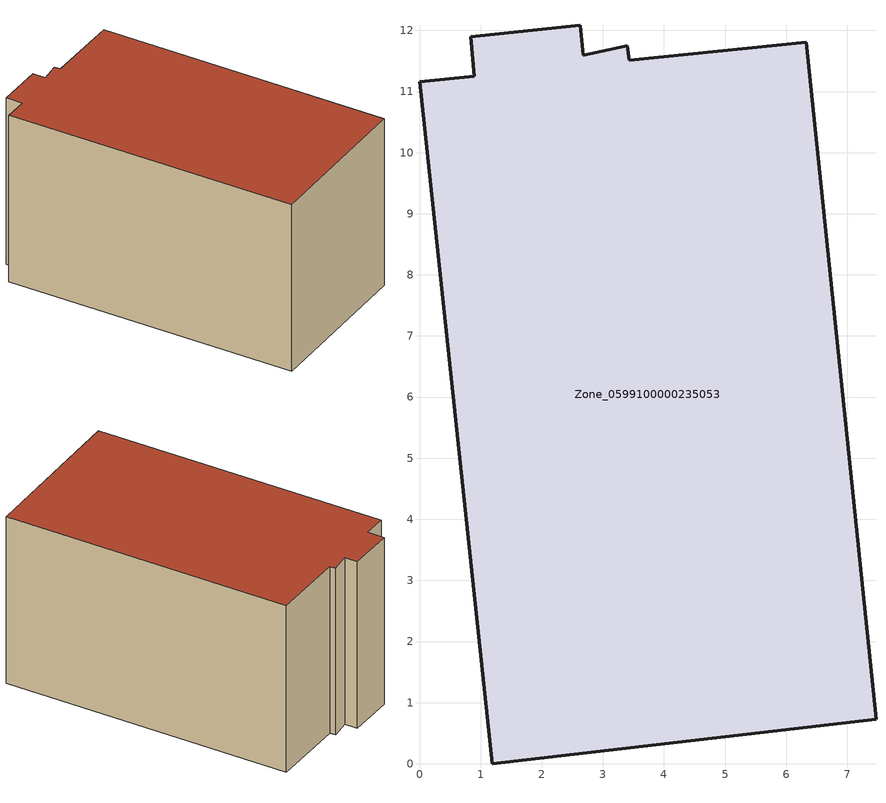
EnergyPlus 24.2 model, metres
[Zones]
Zone_0599100000235053
 floor ground (C_G): 3.4,11.75 3.43,11.51 6.33,11.81 7.47,0.73 1.19,0 0,11.16 0.9,11.25 0.84,11.9 2.63,12.09 2.68,11.59 z0
 wall outside (C_F): 1.19,0 7.47,0.73 6.33,11.81 3.43,11.51 3.4,11.75 2.68,11.59 2.63,12.09 0.84,11.9 0.9,11.25 0,11.16 1.19,0 z0:6.75
 roof outside (C_R): 3.43,11.51 3.4,11.75 2.68,11.59 2.63,12.09 0.84,11.9 0.9,11.25 0,11.16 1.19,0 7.47,0.73 6.33,11.81 z6.75
[BUILDING]
Pand.0599100000235053: North Axis=0; Terrain=City; Loads Convergence Tolerance Value=0.04; Temperature Convergence Tolerance Value=0.4; Solar Distribution=FullExterior; Maximum Number of Warmup Days=25; Minimum Number of Warmup Days=1
[Site:Location]
Rotterdam.The.Hague.AP_ZH_NLD Design_Conditions: Latitude=51.96; Longitude=4.45; Time Zone=1; Elevation=-4.5
[SITE:GROUNDTEMPERATURE:BUILDINGSURFACE]
18, 18, 18, 18, 18, 18, 18, 18, 18, 18, 18, 18
[MATERIAL] Thermal Absorptance=0.9; Solar Absorptance=0.7; Visible Absorptance=0.7
Name | Roughness | Thickness | Conductivity | Density | Specific Heat
G.D.1965 | MediumSmooth | 0.15 | 1 | 540 | 1210
F.D.1965 | Rough | 0.3 | 0.857143 | 1920 | 840
R.D.1965 | MediumRough | 0.2 | 0.08 | 1500 | 1000
[CONSTRUCTION]
C_G: G.D.1965
C_F: F.D.1965
C_R: R.D.1965
[ZONE]
Zone_0599100000235053: Type=1; Multiplier=1; Ceiling Height=Autocalculate; Volume=Autocalculate; Floor Area=autocalculate; Part of Total Floor Area=Yes
[ZONEINFILTRATION:DESIGNFLOWRATE]
Infil_Zone_0599100000235053: Zone or ZoneList or Space or SpaceList=Zone_0599100000235053; Schedule=AlwaysOn; Design Flow Rate Calculation Method=Flow/Area; Flow Rate per Floor Area=0.0042; Constant Term Coefficient=1; Temperature Term Coefficient=0; Velocity Term Coefficient=0; Velocity Squared Term Coefficient=0
[HVACTEMPLATE:ZONE:IDEALLOADSAIRSYSTEM]
Zone_0599100000235053: Maximum Heating Supply Air Temperature=50; Minimum Cooling Supply Air Temperature=13; Maximum Heating Supply Air Humidity Ratio=0.0156; Minimum Cooling Supply Air Humidity Ratio=0.0077; Heating Limit=NoLimit; Cooling Limit=NoLimit; Dehumidification Control Type=ConstantSensibleHeatRatio; Cooling Sensible Heat Ratio=0.7; Dehumidification Setpoint=60; Humidification Control Type=None; Humidification Setpoint=30; Outdoor Air Method=None; Outdoor Air Flow Rate per Person=0.00944; Outdoor Air Flow Rate per Zone Floor Area=0; Outdoor Air Flow Rate per Zone=0; Demand Controlled Ventilation Type=None; Outdoor Air Economizer Type=NoEconomizer; Heat Recovery Type=None; Sensible Heat Recovery Effectiveness=0.7; Latent Heat Recovery Effectiveness=0.65
[ZONECONTROL:THERMOSTAT]
ThermostatControl_Zone_0599100000235053: Zone or ZoneList=Zone_0599100000235053; Control Type Schedule=DualSetpointControlType; Control 1=Thermostat_Zone_0599100000235053; Temperature Difference Between Cutout And Setpoint=0
[THERMOSTATSETPOINT:DUALSETPOINT]
Thermostat_Zone_0599100000235053: Heating Setpoint Temperature Schedule=HeatingSetpoint_Zone_0599100000235053; Cooling Setpoint Temperature Schedule=CoolingSetpoint_Zone_0599100000235053
[SCHEDULE:COMPACT]
HeatingSetpoint_Zone_0599100000235053: Through: 12/31, For: AllDays, Until: 24:00, 21
CoolingSetpoint_Zone_0599100000235053: Through: 12/31, For: AllDays, Until: 24:00, 24
DualSetpointControlType: Through: 12/31, For: AllDays, Until: 24:00, 4
AlwaysOn: Through: 12/31, For: AllDays, Until: 24:00, 1
